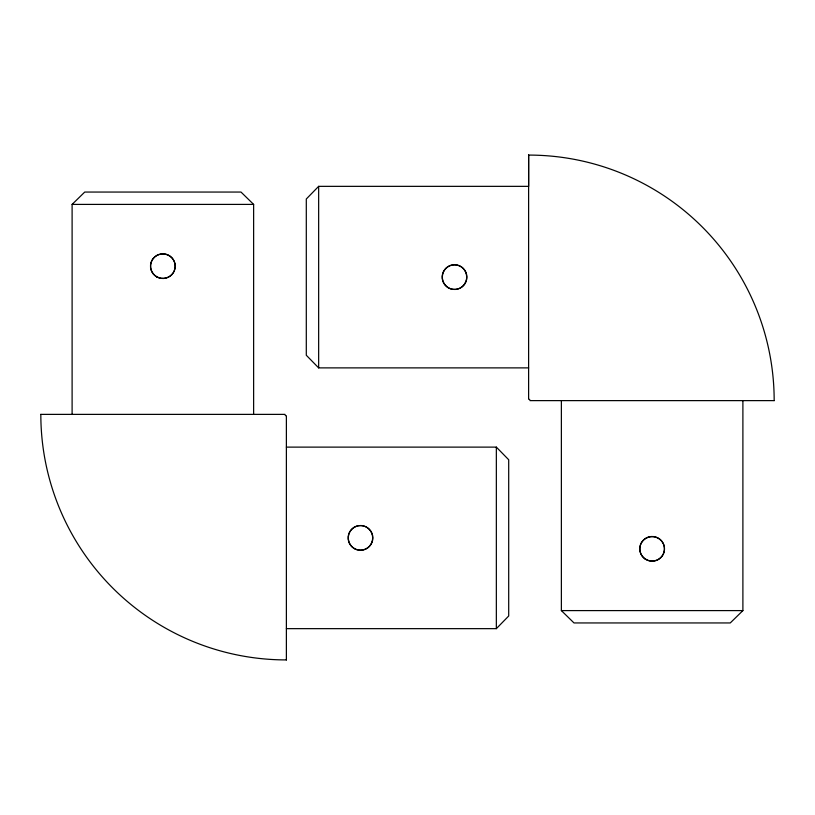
<?xml version="1.0" encoding="UTF-8"?>
<svg xmlns="http://www.w3.org/2000/svg" width="815" height="815" viewBox="0 0 815 815"><rect width="100%" height="100%" fill="white"/><g stroke="black" fill="none" stroke-linecap="round" stroke-linejoin="round"><path stroke-width="1.22" d="M72.107 414.377L72.107 204.402L84.74 192.055L240.996 192.055L253.628 204.402L253.628 414.377M561.372 400.623L561.372 610.598L574.005 622.945L730.26 622.945L742.893 610.598L742.893 400.623M774.25 400.623L530.025 400.623A1.396 1.396 0 0 0 528.619 399.228L528.619 155.003L528.619 186.35L318.655 186.35L306.297 199.003L306.297 355.248L318.655 367.881L528.619 367.881M286.381 628.65L496.345 628.65L508.703 615.997L508.703 459.752L496.345 447.119L286.381 447.119M72.107 204.402L253.628 204.402M40.75 414.377L284.975 414.377A1.396 1.396 0 0 0 286.381 415.772L286.381 659.997M561.372 610.598L742.893 610.598M496.345 447.119L496.345 628.65M318.655 186.35L318.655 367.881M286.381 659.916A245.478 245.478 0 0 1 40.831 414.377M528.619 155.084A245.478 245.478 0 0 1 774.168 400.623M354.311 548.587A12.347 12.347 0 0 0 372.832 537.89A12.347 12.347 0 0 0 354.311 527.193A12.347 12.347 0 0 0 354.311 548.587M370.723 544.573A12.327 12.194 -90 0 0 361.096 525.573A12.327 12.194 -90 0 0 349.635 543.503A12.327 12.194 -90 0 0 370.723 544.573M156.694 276.856A12.347 12.347 0 0 0 175.215 266.159A12.347 12.347 0 0 0 156.694 255.462A12.347 12.347 0 0 0 156.694 276.856M156.704 276.723A12.327 12.194 0 0 0 175.184 266.159A12.327 12.194 0 0 0 156.704 255.594A12.327 12.194 0 0 0 156.704 276.723M645.215 559.07A12.347 12.347 0 0 0 664.459 549.718A12.347 12.347 0 0 0 646.743 537.727A12.347 12.347 0 0 0 645.215 559.07M645.969 559.406A12.327 12.194 0 0 0 664.459 548.841A12.327 12.194 0 0 0 645.969 538.277A12.327 12.194 0 0 0 645.969 559.406M448.342 287.807A12.347 12.347 0 0 0 466.863 277.11A12.347 12.347 0 0 0 448.342 266.413A12.347 12.347 0 0 0 448.342 287.807M465.08 283.274A12.327 12.194 -90 0 0 454.515 264.794A12.327 12.194 -90 0 0 443.951 283.274A12.327 12.194 -90 0 0 465.08 283.274"/></g></svg>
